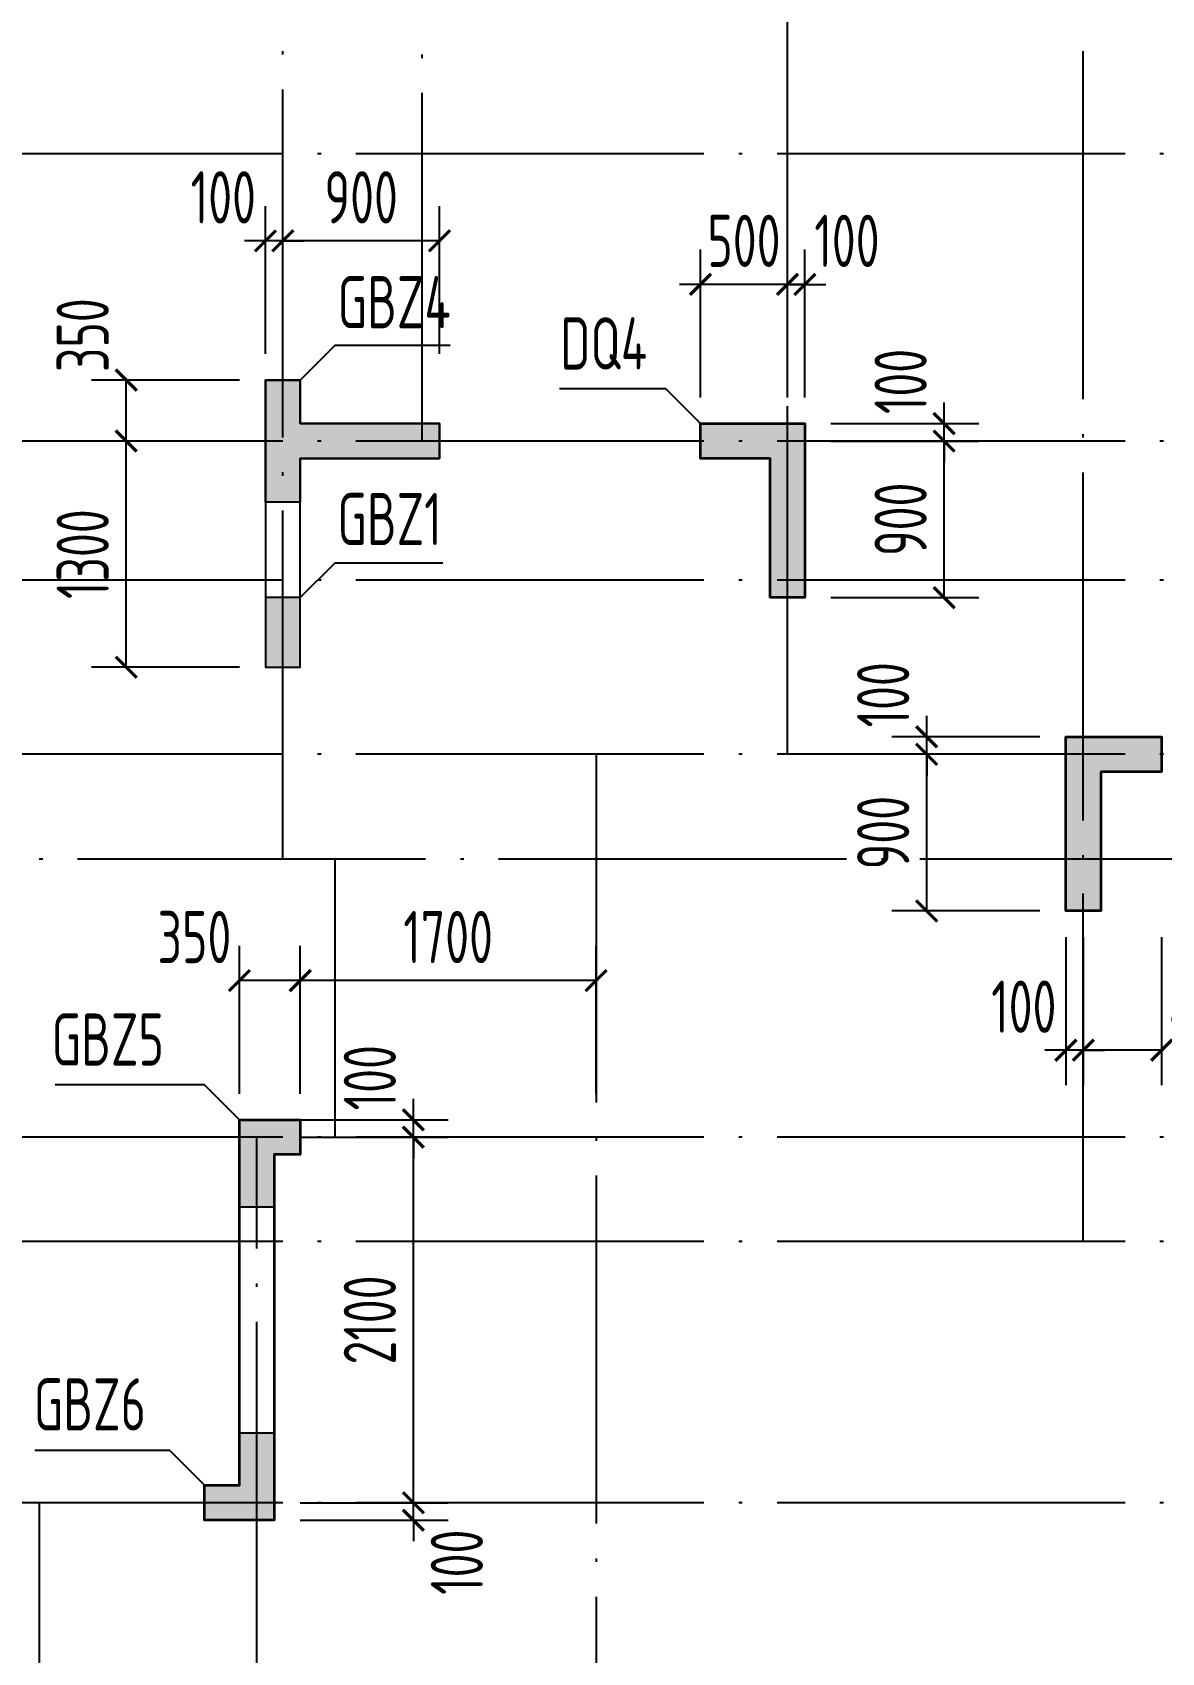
# Model space of a CAD drawing. Extents: x -1058961 to 23600, y -449123 to 2751847.
# Drawn here: x -408163 to -401674, y -249872 to -240563 of the extents above; entities that cross this region are included whole.
import ezdxf
from ezdxf.enums import TextEntityAlignment as Align

# ---------------------------------------------------------------- set-up
doc = ezdxf.new("R2010")
doc.units = 0
doc.header["$LTSCALE"] = 1000
doc.linetypes.add('DOTE', pattern=[2.42, 2, -0.2, 0.02, -0.2])
doc.layers.get('0').update_dxf_attribs({"linetype": 'CONTINUOUS'})
doc.layers.get('DEFPOINTS').update_dxf_attribs({"linetype": 'CONTINUOUS'})
for name, color, linetype in [('A-DOTE', 10, 'DOTE'), ('S-Q墙实线', 6, 'CONTINUOUS'), ('S-Q墙标注', 3, 'CONTINUOUS'), ('S-X详图填充', 252, 'CONTINUOUS'), ('S-X详图实线', 4, 'CONTINUOUS'), ('S-Z柱编号', 6, 'CONTINUOUS')]:
    doc.layers.add(name, color=color, linetype=linetype)
doc.styles.add('TSSD_REIN', font='tssdeng.shx', dxfattribs={"width": 0.7, "height": 300, "bigfont": 'tssdchn.shx'})
doc.styles.add('结构文字', font='zstxt.shx', dxfattribs={"width": 0.7, "bigfont": 'zshz.shx'})
doc.dimstyles.new('STRUCK', dxfattribs={"dimtxt": 400, "dimasz": 121, "dimexe": 200, "dimexo": 150, "dimgap": 115, "dimtad": 1, "dimdec": 0, "dimdsep": 46, "dimtxsty": '结构文字', "dimblk": 'ARCHTICK', "dimcen": 400, "dimclrd": 3, "dimclre": 3, "dimclrt": 7, "dimadec": 0, "dimazin": 0, "dimtfac": 1, "dimtdec": 0, "dimtix": 1, "dimtmove": 2, "dimatfit": 3, "dimldrblk": '_DIMX', "dimfxl": 0, "dimtolj": 1, "dimtzin": 0, "dimarcsym": 0})

# ---------------------------------------------------------------- blocks, each defined once
blk = doc.blocks.new('20210726.16395156')
at = {"layer": 'A-DOTE'}
for p, q in [((43500, 13100.3), (43500, 18249.9)), ((44300, 15500), (44300, 18249.9)), ((46400, 13700), (46400, 18249.9)), ((48100, 10900), (48100, 18249.9)), ((55600, 17150), (3600, 17150)), ((55600, 15500), (3600, 15500)), ((55600, 14700), (3600, 14700)), ((55600, 13700), (3600, 13700)), ((45299.8, 13700), (45300, 3600)), ((3600, 13100.3), (55600, 13100.3)), ((43800, 11500), (43800, 13100)), ((55600, 11500), (3600, 11500)), ((43350, 3600.2), (43350, 11500)), ((55600, 10900), (3600, 10900)), ((55600, 9400), (3600, 9400)), ((42100, 9400), (42100, 3600))]:
    blk.add_line(p, q, dxfattribs=at)
blk = doc.blocks.new('_ArchTick')
at = {"color": 0, "linetype": 'ByBlock', "const_width": 0.15}
blk.add_lwpolyline([(-0.5, -0.5), (0.5, 0.5)], dxfattribs=at)
blk = doc.blocks.new('*D814')
at = {"layer": 'DEFPOINTS', "color": 0}
for p in [(-403023.5, -244710.8), (-402223.5, -244710.8), (-402223.5, -245610.8)]:
    blk.add_point(p, dxfattribs=at)
at = {"layer": 'S-Q墙标注', "color": 3, "lineweight": -2}
for p, q in [((-402373.5, -244710.8), (-403223.5, -244710.8)), ((-403023.5, -245610.8), (-403023.5, -244710.8)), ((-402373.5, -245610.8), (-403223.5, -245610.8))]:
    blk.add_line(p, q, dxfattribs=at)
at = {"layer": 'S-Q墙标注', "color": 3, "lineweight": -2, "xscale": 121, "yscale": 121, "zscale": 121}
for p, rotation in [((-403023.5, -244710.8), 90), ((-403023.5, -245610.8), 270)]:
    blk.add_blockref('_ArchTick', p, dxfattribs=dict(at, rotation=rotation))
at = {"layer": 'S-Q墙标注', "color": 7, "insert": (-403273.5, -245160.8), "char_height": 300, "attachment_point": 5, "rotation": 90, "style": 'TSSD_REIN'}
blk.add_mtext('\\A1;900', dxfattribs=at)
blk = doc.blocks.new('_DIMX')
blk.add_line((-150, 0), (150, 0))
at = {"const_width": 50}
blk.add_lwpolyline([(-70, -70), (70, 70)], dxfattribs=at)
blk = doc.blocks.new('*D815')
at = {"layer": 'DEFPOINTS', "color": 0}
for p in [(-403023.5, -244610.8), (-402223.5, -244610.8), (-402223.5, -244710.8)]:
    blk.add_point(p, dxfattribs=at)
at = {"layer": 'S-Q墙标注', "color": 3, "lineweight": -2}
for p, q in [((-403023.5, -244610.8), (-403023.5, -244489.8)), ((-402373.5, -244610.8), (-403223.5, -244610.8)), ((-403023.5, -244710.8), (-403023.5, -244610.8)), ((-402373.5, -244710.8), (-403223.5, -244710.8)), ((-403023.5, -244710.8), (-403023.5, -244831.8))]:
    blk.add_line(p, q, dxfattribs=at)
at = {"layer": 'S-Q墙标注', "color": 3, "lineweight": -2, "xscale": 121, "yscale": 121, "zscale": 121}
for p, rotation in [((-403023.5, -244610.8), 270), ((-403023.5, -244710.8), 90)]:
    blk.add_blockref('_ArchTick', p, dxfattribs=dict(at, rotation=rotation))
at = {"layer": 'S-Q墙标注', "color": 7, "insert": (-403273.5, -244368.8), "char_height": 300, "attachment_point": 5, "rotation": 90, "style": 'TSSD_REIN'}
blk.add_mtext('\\A1;100', dxfattribs=at)
blk = doc.blocks.new('*D816')
at = {"layer": 'DEFPOINTS', "color": 0}
for p in [(-402123.5, -245610.8), (-401673.6, -245610.8), (-402123.5, -246410.8)]:
    blk.add_point(p, dxfattribs=at)
at = {"layer": 'S-Q墙标注', "color": 3, "lineweight": -2}
for p, q in [((-402123.5, -245760.8), (-402123.5, -246610.8)), ((-401673.6, -245760.8), (-401673.6, -246610.8)), ((-401673.6, -246410.8), (-402123.5, -246410.8))]:
    blk.add_line(p, q, dxfattribs=at)
at = {"layer": 'S-Q墙标注', "color": 3, "lineweight": -2, "xscale": 121, "yscale": 121, "zscale": 121, "rotation": 180}
blk.add_blockref('_ArchTick', (-402123.5, -246410.8), dxfattribs=at)
at = {"layer": 'S-Q墙标注', "color": 3, "lineweight": -2, "xscale": 121, "yscale": 121, "zscale": 121}
blk.add_blockref('_ArchTick', (-401673.6, -246410.8), dxfattribs=at)
at = {"layer": 'S-Q墙标注', "color": 7, "insert": (-401415.5, -246160.8), "char_height": 300, "attachment_point": 5, "style": 'TSSD_REIN'}
blk.add_mtext('\\A1;450', dxfattribs=at)
blk = doc.blocks.new('*D817')
at = {"layer": 'DEFPOINTS', "color": 0}
for p in [(-402223.5, -245610.8), (-402123.5, -245610.8), (-402223.5, -246410.8)]:
    blk.add_point(p, dxfattribs=at)
at = {"layer": 'S-Q墙标注', "color": 3, "lineweight": -2}
for p, q in [((-402223.5, -245760.8), (-402223.5, -246610.8)), ((-402123.5, -245760.8), (-402123.5, -246610.8)), ((-402223.5, -246410.8), (-402344.5, -246410.8)), ((-402123.5, -246410.8), (-402223.5, -246410.8)), ((-402123.5, -246410.8), (-402002.5, -246410.8))]:
    blk.add_line(p, q, dxfattribs=at)
at = {"layer": 'S-Q墙标注', "color": 3, "lineweight": -2, "xscale": 121, "yscale": 121, "zscale": 121}
blk.add_blockref('_ArchTick', (-402223.5, -246410.8), dxfattribs=at)
at = {"layer": 'S-Q墙标注', "color": 3, "lineweight": -2, "xscale": 121, "yscale": 121, "zscale": 121, "rotation": 180}
blk.add_blockref('_ArchTick', (-402123.5, -246410.8), dxfattribs=at)
at = {"layer": 'S-Q墙标注', "color": 7, "insert": (-402465.4, -246160.8), "char_height": 300, "attachment_point": 5, "style": 'TSSD_REIN'}
blk.add_mtext('\\A1;100', dxfattribs=at)
blk = doc.blocks.new('*D818')
at = {"layer": 'DEFPOINTS', "color": 0}
for p in [(-403723.5, -242910.8), (-402923.5, -242910.8), (-403723.5, -243810.8)]:
    blk.add_point(p, dxfattribs=at)
at = {"layer": 'S-Q墙标注', "color": 3, "lineweight": -2}
for p, q in [((-403573.5, -242910.8), (-402723.5, -242910.8)), ((-402923.5, -243810.8), (-402923.5, -242910.8)), ((-403573.5, -243810.8), (-402723.5, -243810.8))]:
    blk.add_line(p, q, dxfattribs=at)
at = {"layer": 'S-Q墙标注', "color": 3, "lineweight": -2, "xscale": 121, "yscale": 121, "zscale": 121}
for p, rotation in [((-402923.5, -242910.8), 90), ((-402923.5, -243810.8), 270)]:
    blk.add_blockref('_ArchTick', p, dxfattribs=dict(at, rotation=rotation))
at = {"layer": 'S-Q墙标注', "color": 7, "insert": (-403173.5, -243360.8), "char_height": 300, "attachment_point": 5, "rotation": 90, "style": 'TSSD_REIN'}
blk.add_mtext('\\A1;900', dxfattribs=at)
blk = doc.blocks.new('*D819')
at = {"layer": 'DEFPOINTS', "color": 0}
for p in [(-403723.5, -242810.8), (-402923.5, -242810.8), (-403723.5, -242910.8)]:
    blk.add_point(p, dxfattribs=at)
at = {"layer": 'S-Q墙标注', "color": 3, "lineweight": -2}
for p, q in [((-402923.5, -242810.8), (-402923.5, -242689.8)), ((-403573.5, -242810.8), (-402723.5, -242810.8)), ((-402923.5, -242910.8), (-402923.5, -242810.8)), ((-403573.5, -242910.8), (-402723.5, -242910.8)), ((-402923.5, -242910.8), (-402923.5, -243031.8))]:
    blk.add_line(p, q, dxfattribs=at)
at = {"layer": 'S-Q墙标注', "color": 3, "lineweight": -2, "xscale": 121, "yscale": 121, "zscale": 121}
for p, rotation in [((-402923.5, -242810.8), 270), ((-402923.5, -242910.8), 90)]:
    blk.add_blockref('_ArchTick', p, dxfattribs=dict(at, rotation=rotation))
at = {"layer": 'S-Q墙标注', "color": 7, "insert": (-403173.5, -242568.8), "char_height": 300, "attachment_point": 5, "rotation": 90, "style": 'TSSD_REIN'}
blk.add_mtext('\\A1;100', dxfattribs=at)
blk = doc.blocks.new('*D820')
at = {"layer": 'DEFPOINTS', "color": 0}
for p in [(-403823.5, -242010.8), (-403823.5, -242810.8), (-403723.5, -242810.8)]:
    blk.add_point(p, dxfattribs=at)
at = {"layer": 'S-Q墙标注', "color": 3, "lineweight": -2}
for p, q in [((-403823.5, -242660.8), (-403823.5, -241810.8)), ((-403723.5, -242660.8), (-403723.5, -241810.8)), ((-403823.5, -242010.8), (-403944.5, -242010.8)), ((-403723.5, -242010.8), (-403823.5, -242010.8)), ((-403723.5, -242010.8), (-403602.5, -242010.8))]:
    blk.add_line(p, q, dxfattribs=at)
at = {"layer": 'S-Q墙标注', "color": 3, "lineweight": -2, "xscale": 121, "yscale": 121, "zscale": 121}
blk.add_blockref('_ArchTick', (-403823.5, -242010.8), dxfattribs=at)
at = {"layer": 'S-Q墙标注', "color": 3, "lineweight": -2, "xscale": 121, "yscale": 121, "zscale": 121, "rotation": 180}
blk.add_blockref('_ArchTick', (-403723.5, -242010.8), dxfattribs=at)
at = {"layer": 'S-Q墙标注', "color": 7, "insert": (-403481.6, -241760.8), "char_height": 300, "attachment_point": 5, "style": 'TSSD_REIN'}
blk.add_mtext('\\A1;100', dxfattribs=at)
blk = doc.blocks.new('*D821')
at = {"layer": 'DEFPOINTS', "color": 0}
for p in [(-404323.4, -242010.8), (-404323.4, -242810.8), (-403823.5, -242810.8)]:
    blk.add_point(p, dxfattribs=at)
at = {"layer": 'S-Q墙标注', "color": 3, "lineweight": -2}
for p, q in [((-404323.4, -242660.8), (-404323.4, -241810.8)), ((-403823.5, -242660.8), (-403823.5, -241810.8)), ((-404323.4, -242010.8), (-404444.4, -242010.8)), ((-403823.5, -242010.8), (-404323.4, -242010.8)), ((-403823.5, -242010.8), (-403702.5, -242010.8))]:
    blk.add_line(p, q, dxfattribs=at)
at = {"layer": 'S-Q墙标注', "color": 3, "lineweight": -2, "xscale": 121, "yscale": 121, "zscale": 121}
blk.add_blockref('_ArchTick', (-404323.4, -242010.8), dxfattribs=at)
at = {"layer": 'S-Q墙标注', "color": 3, "lineweight": -2, "xscale": 121, "yscale": 121, "zscale": 121, "rotation": 180}
blk.add_blockref('_ArchTick', (-403823.5, -242010.8), dxfattribs=at)
at = {"layer": 'S-Q墙标注', "color": 7, "insert": (-404073.5, -241760.8), "char_height": 300, "attachment_point": 5, "style": 'TSSD_REIN'}
blk.add_mtext('\\A1;500', dxfattribs=at)
blk = doc.blocks.new('*D822')
at = {"layer": 'DEFPOINTS', "color": 0}
for p in [(-406773.5, -249010.8), (-405973.5, -249010.8), (-406773.5, -249110.8)]:
    blk.add_point(p, dxfattribs=at)
at = {"layer": 'S-Q墙标注', "color": 3, "lineweight": -2}
for p, q in [((-405973.5, -249010.8), (-405973.5, -248889.8)), ((-406623.5, -249010.8), (-405773.5, -249010.8)), ((-405973.5, -249110.8), (-405973.5, -249010.8)), ((-406623.5, -249110.8), (-405773.5, -249110.8)), ((-405973.5, -249110.8), (-405973.5, -249231.8))]:
    blk.add_line(p, q, dxfattribs=at)
at = {"layer": 'S-Q墙标注', "color": 3, "lineweight": -2, "xscale": 121, "yscale": 121, "zscale": 121}
for p, rotation in [((-405973.5, -249010.8), 270), ((-405973.5, -249110.8), 90)]:
    blk.add_blockref('_ArchTick', p, dxfattribs=dict(at, rotation=rotation))
at = {"layer": 'S-Q墙标注', "color": 7, "insert": (-405723.5, -249352.7), "char_height": 300, "attachment_point": 5, "rotation": 90, "style": 'TSSD_REIN'}
blk.add_mtext('\\A1;100', dxfattribs=at)
blk = doc.blocks.new('*D823')
at = {"layer": 'DEFPOINTS', "color": 0}
for p in [(-406773.5, -246910.8), (-405973.5, -246910.8), (-406773.5, -249010.8)]:
    blk.add_point(p, dxfattribs=at)
at = {"layer": 'S-Q墙标注', "color": 3, "lineweight": -2}
for p, q in [((-406623.5, -246910.8), (-405773.5, -246910.8)), ((-405973.5, -249010.8), (-405973.5, -246910.8)), ((-406623.5, -249010.8), (-405773.5, -249010.8))]:
    blk.add_line(p, q, dxfattribs=at)
at = {"layer": 'S-Q墙标注', "color": 3, "lineweight": -2, "xscale": 121, "yscale": 121, "zscale": 121}
for p, rotation in [((-405973.5, -246910.8), 90), ((-405973.5, -249010.8), 270)]:
    blk.add_blockref('_ArchTick', p, dxfattribs=dict(at, rotation=rotation))
at = {"layer": 'S-Q墙标注', "color": 7, "insert": (-406223.5, -247960.8), "char_height": 300, "attachment_point": 5, "rotation": 90, "style": 'TSSD_REIN'}
blk.add_mtext('\\A1;2100', dxfattribs=at)
blk = doc.blocks.new('*D824')
at = {"layer": 'DEFPOINTS', "color": 0}
for p in [(-406773.5, -246810.8), (-405973.5, -246810.8), (-406773.5, -246910.8)]:
    blk.add_point(p, dxfattribs=at)
at = {"layer": 'S-Q墙标注', "color": 3, "lineweight": -2}
for p, q in [((-405973.5, -246810.8), (-405973.5, -246689.8)), ((-406623.5, -246810.8), (-405773.5, -246810.8)), ((-405973.5, -246910.8), (-405973.5, -246810.8)), ((-406623.5, -246910.8), (-405773.5, -246910.8)), ((-405973.5, -246910.8), (-405973.5, -247031.8))]:
    blk.add_line(p, q, dxfattribs=at)
at = {"layer": 'S-Q墙标注', "color": 3, "lineweight": -2, "xscale": 121, "yscale": 121, "zscale": 121}
for p, rotation in [((-405973.5, -246810.8), 270), ((-405973.5, -246910.8), 90)]:
    blk.add_blockref('_ArchTick', p, dxfattribs=dict(at, rotation=rotation))
at = {"layer": 'S-Q墙标注', "color": 7, "insert": (-406223.5, -246568.8), "char_height": 300, "attachment_point": 5, "rotation": 90, "style": 'TSSD_REIN'}
blk.add_mtext('\\A1;100', dxfattribs=at)
blk = doc.blocks.new('*D1030')
at = {"layer": 'DEFPOINTS', "color": 0}
for p in [(-406973.5, -246010.8), (-406973.5, -246810.8), (-406623.5, -246810.8)]:
    blk.add_point(p, dxfattribs=at)
at = {"layer": 'S-Q墙标注', "color": 3, "lineweight": -2}
for p, q in [((-406973.5, -246660.8), (-406973.5, -245810.8)), ((-406623.5, -246660.8), (-406623.5, -245810.8)), ((-406623.5, -246010.8), (-406973.5, -246010.8))]:
    blk.add_line(p, q, dxfattribs=at)
at = {"layer": 'S-Q墙标注', "color": 3, "lineweight": -2, "xscale": 121, "yscale": 121, "zscale": 121, "rotation": 180}
blk.add_blockref('_ArchTick', (-406973.5, -246010.8), dxfattribs=at)
at = {"layer": 'S-Q墙标注', "color": 3, "lineweight": -2, "xscale": 121, "yscale": 121, "zscale": 121}
blk.add_blockref('_ArchTick', (-406623.5, -246010.8), dxfattribs=at)
at = {"layer": 'S-Q墙标注', "color": 7, "insert": (-407231.6, -245760.8), "char_height": 300, "attachment_point": 5, "style": 'TSSD_REIN'}
blk.add_mtext('\\A1;350', dxfattribs=at)
blk = doc.blocks.new('*D1031')
at = {"layer": 'DEFPOINTS', "color": 0}
for p in [(-406623.5, -246010.8), (-406623.5, -246810.8), (-404923.7, -246810.8)]:
    blk.add_point(p, dxfattribs=at)
at = {"layer": 'S-Q墙标注', "color": 3, "lineweight": -2}
for p, q in [((-406623.5, -246660.8), (-406623.5, -245810.8)), ((-404923.7, -246660.8), (-404923.7, -245810.8)), ((-404923.7, -246010.8), (-406623.5, -246010.8))]:
    blk.add_line(p, q, dxfattribs=at)
at = {"layer": 'S-Q墙标注', "color": 3, "lineweight": -2, "xscale": 121, "yscale": 121, "zscale": 121, "rotation": 180}
blk.add_blockref('_ArchTick', (-406623.5, -246010.8), dxfattribs=at)
at = {"layer": 'S-Q墙标注', "color": 3, "lineweight": -2, "xscale": 121, "yscale": 121, "zscale": 121}
blk.add_blockref('_ArchTick', (-404923.7, -246010.8), dxfattribs=at)
at = {"layer": 'S-Q墙标注', "color": 7, "insert": (-405773.6, -245760.8), "char_height": 300, "attachment_point": 5, "style": 'TSSD_REIN'}
blk.add_mtext('\\A1;1700', dxfattribs=at)
blk = doc.blocks.new('*D1248')
at = {"layer": 'DEFPOINTS', "color": 0}
for p in [(-407623.5, -242910.8), (-406823.5, -242910.8), (-406823.5, -244210.8)]:
    blk.add_point(p, dxfattribs=at)
at = {"layer": 'S-Q墙标注', "color": 3, "lineweight": -2}
for p, q in [((-406973.5, -242910.8), (-407823.5, -242910.8)), ((-407623.5, -244210.8), (-407623.5, -242910.8)), ((-406973.5, -244210.8), (-407823.5, -244210.8))]:
    blk.add_line(p, q, dxfattribs=at)
at = {"layer": 'S-Q墙标注', "color": 3, "lineweight": -2, "xscale": 121, "yscale": 121, "zscale": 121}
for p, rotation in [((-407623.5, -242910.8), 90), ((-407623.5, -244210.8), 270)]:
    blk.add_blockref('_ArchTick', p, dxfattribs=dict(at, rotation=rotation))
at = {"layer": 'S-Q墙标注', "color": 7, "insert": (-407873.5, -243560.8), "char_height": 300, "attachment_point": 5, "rotation": 90, "style": 'TSSD_REIN'}
blk.add_mtext('\\A1;1300', dxfattribs=at)
blk = doc.blocks.new('*D1249')
at = {"layer": 'DEFPOINTS', "color": 0}
for p in [(-407623.5, -242560.8), (-406823.5, -242560.8), (-406823.5, -242910.8)]:
    blk.add_point(p, dxfattribs=at)
at = {"layer": 'S-Q墙标注', "color": 3, "lineweight": -2}
for p, q in [((-406973.5, -242560.8), (-407823.5, -242560.8)), ((-407623.5, -242910.8), (-407623.5, -242560.8)), ((-406973.5, -242910.8), (-407823.5, -242910.8))]:
    blk.add_line(p, q, dxfattribs=at)
at = {"layer": 'S-Q墙标注', "color": 3, "lineweight": -2, "xscale": 121, "yscale": 121, "zscale": 121}
for p, rotation in [((-407623.5, -242560.8), 90), ((-407623.5, -242910.8), 270)]:
    blk.add_blockref('_ArchTick', p, dxfattribs=dict(at, rotation=rotation))
at = {"layer": 'S-Q墙标注', "color": 7, "insert": (-407873.5, -242302.7), "char_height": 300, "attachment_point": 5, "rotation": 90, "style": 'TSSD_REIN'}
blk.add_mtext('\\A1;350', dxfattribs=at)
blk = doc.blocks.new('*D1250')
at = {"layer": 'DEFPOINTS', "color": 0}
for p in [(-406723.5, -241760.8), (-406723.5, -242560.8), (-405823.4, -242560.8)]:
    blk.add_point(p, dxfattribs=at)
at = {"layer": 'S-Q墙标注', "color": 3, "lineweight": -2}
for p, q in [((-406723.5, -242410.8), (-406723.5, -241560.8)), ((-405823.4, -242410.8), (-405823.4, -241560.8)), ((-405823.4, -241760.8), (-406723.5, -241760.8))]:
    blk.add_line(p, q, dxfattribs=at)
at = {"layer": 'S-Q墙标注', "color": 3, "lineweight": -2, "xscale": 121, "yscale": 121, "zscale": 121, "rotation": 180}
blk.add_blockref('_ArchTick', (-406723.5, -241760.8), dxfattribs=at)
at = {"layer": 'S-Q墙标注', "color": 3, "lineweight": -2, "xscale": 121, "yscale": 121, "zscale": 121}
blk.add_blockref('_ArchTick', (-405823.4, -241760.8), dxfattribs=at)
at = {"layer": 'S-Q墙标注', "color": 7, "insert": (-406273.4, -241510.8), "char_height": 300, "attachment_point": 5, "style": 'TSSD_REIN'}
blk.add_mtext('\\A1;900', dxfattribs=at)
blk = doc.blocks.new('*D1251')
at = {"layer": 'DEFPOINTS', "color": 0}
for p in [(-406823.5, -241760.8), (-406823.5, -242560.8), (-406723.5, -242560.8)]:
    blk.add_point(p, dxfattribs=at)
at = {"layer": 'S-Q墙标注', "color": 3, "lineweight": -2}
for p, q in [((-406823.5, -242410.8), (-406823.5, -241560.8)), ((-406723.5, -242410.8), (-406723.5, -241560.8)), ((-406823.5, -241760.8), (-406944.5, -241760.8)), ((-406723.5, -241760.8), (-406823.5, -241760.8)), ((-406723.5, -241760.8), (-406602.5, -241760.8))]:
    blk.add_line(p, q, dxfattribs=at)
at = {"layer": 'S-Q墙标注', "color": 3, "lineweight": -2, "xscale": 121, "yscale": 121, "zscale": 121}
blk.add_blockref('_ArchTick', (-406823.5, -241760.8), dxfattribs=at)
at = {"layer": 'S-Q墙标注', "color": 3, "lineweight": -2, "xscale": 121, "yscale": 121, "zscale": 121, "rotation": 180}
blk.add_blockref('_ArchTick', (-406723.5, -241760.8), dxfattribs=at)
at = {"layer": 'S-Q墙标注', "color": 7, "insert": (-407065.4, -241510.8), "char_height": 300, "attachment_point": 5, "style": 'TSSD_REIN'}
blk.add_mtext('\\A1;100', dxfattribs=at)

msp = doc.modelspace()

# ---------------------------------------------------------------- hatches: boundary and pattern name
at = {"layer": 'S-X详图填充'}
h = msp.add_hatch(color=256, dxfattribs=at)
h.dxf.hatch_style = 1
h.paths.add_polyline_path([(-406623.49, -243261.23), (-406823.49, -243261.23), (-406823.49, -242560.77), (-406623.49, -242560.77), (-406623.49, -242810.77), (-405823.37, -242810.77), (-405823.37, -243010.77), (-406623.49, -243010.77)])
h = msp.add_hatch(color=256, dxfattribs=at)
h.dxf.hatch_style = 1
h.paths.add_polyline_path([(-403723.5, -242810.77), (-404323.41, -242810.77), (-404323.41, -243010.77), (-403923.5, -243010.77), (-403923.5, -243810.77), (-403723.5, -243810.77)])
h = msp.add_hatch(color=256, dxfattribs=at)
h.dxf.hatch_style = 1
h.paths.add_polyline_path([(-406623.49, -243810.77), (-406823.49, -243810.77), (-406823.49, -244210.77), (-406623.49, -244210.77)])
h = msp.add_hatch(color=256, dxfattribs=at)
h.dxf.hatch_style = 1
h.paths.add_polyline_path([(-402223.51, -244610.77), (-402223.51, -245610.77), (-402023.51, -245610.77), (-402023.51, -244810.77), (-401673.59, -244810.77), (-401673.59, -244610.77)])
h = msp.add_hatch(color=256, dxfattribs=at)
h.dxf.hatch_style = 1
h.paths.add_polyline_path([(-406973.5, -247310.77), (-406773.5, -247310.77), (-406773.5, -247010.77), (-406623.5, -247010.77), (-406623.5, -246810.77), (-406973.5, -246810.77)])
h = msp.add_hatch(color=256, dxfattribs=at)
h.dxf.hatch_style = 1
h.paths.add_polyline_path([(-406773.5, -248610.77), (-406973.5, -248610.77), (-406973.5, -248910.77), (-407173.5, -248910.77), (-407173.5, -249110.77), (-406773.5, -249110.77)])

# ---------------------------------------------------------------- linework, layer by layer
at = {"layer": 'S-Q墙实线'}
msp.add_lwpolyline([(-406823.49, -242910.77), (-406823.49, -244210.77), (-406623.49, -244210.77), (-406623.49, -243010.77), (-405823.89, -243010.77), (-405823.89, -242810.77), (-406623.49, -242810.77), (-406623.49, -242560.77), (-406823.49, -242560.77)], close=True, dxfattribs=at)
at = {"layer": 'S-Q墙实线', "lineweight": 35}
for points in [[(-403923.49, -243810.77), (-403923.51, -243010.77), (-404323.42, -243010.77), (-404323.42, -242810.77), (-403723.51, -242810.77), (-403723.49, -243810.77)], [(-402023.52, -244810.77), (-402023.52, -245610.77), (-402223.52, -245610.77), (-402223.52, -244610.77), (-401673.52, -244610.77), (-401673.52, -244810.77)], [(-406973.51, -246810.77), (-406623.5, -246810.77), (-406623.5, -247010.77), (-406773.51, -247010.77), (-406773.51, -247510.77), (-406773.51, -247960.77), (-406773.51, -249110.77), (-407173.51, -249110.77), (-407173.51, -248910.77), (-406973.51, -248910.77), (-406973.51, -247960.77), (-406973.51, -247510.77)]]:
    msp.add_lwpolyline(points, close=True, dxfattribs=at)
at = {"layer": 'S-X详图实线'}
for points in [[(-406623.49, -243261.23), (-406823.49, -243261.23), (-406823.49, -242560.77), (-406623.49, -242560.77), (-406623.49, -242810.77), (-405823.37, -242810.77), (-405823.37, -243010.77), (-406623.49, -243010.77), (-406623.49, -243010.77)], [(-403723.5, -242810.77), (-404323.41, -242810.77), (-404323.41, -243010.77), (-403923.5, -243010.77), (-403923.5, -243810.77), (-403723.5, -243810.77), (-403723.5, -242810.77)], [(-406623.49, -243810.77), (-406823.49, -243810.77), (-406823.49, -244210.77), (-406623.49, -244210.77), (-406623.49, -243810.77)], [(-402223.51, -244610.77), (-402223.51, -245610.77), (-402023.51, -245610.77), (-402023.51, -244810.77), (-401673.59, -244810.77), (-401673.59, -244610.77), (-402223.51, -244610.77)], [(-406973.5, -247310.77), (-406773.5, -247310.77), (-406773.5, -247010.77), (-406623.5, -247010.77), (-406623.5, -246810.77), (-406973.5, -246810.77), (-406973.5, -247310.77)], [(-406773.5, -248610.77), (-406973.5, -248610.77), (-406973.5, -248910.77), (-407173.5, -248910.77), (-407173.5, -249110.77), (-406773.5, -249110.77), (-406773.5, -248610.77)]]:
    msp.add_lwpolyline(points, close=True, dxfattribs=at)
at = {"layer": 'S-Z柱编号', "color": 7}
for points in [[(-406623.49, -242560.77), (-406423.49, -242360.77), (-405761.89, -242360.77)], [(-404323.41, -242810.77), (-404523.41, -242610.77), (-405134.18, -242610.77)], [(-406623.5, -243810.77), (-406423.5, -243610.77), (-405803.41, -243610.77)], [(-406973.49, -246810.77), (-407173.49, -246610.77), (-408031.48, -246610.77)], [(-407173.49, -248910.77), (-407373.49, -248710.77), (-408148.82, -248710.77)]]:
    msp.add_lwpolyline(points, dxfattribs=at)

# ---------------------------------------------------------------- block references
at = {"layer": 'A-DOTE'}
msp.add_blockref('20210726.16395156', (-450223.49, -258410.82), dxfattribs=at)

# ---------------------------------------------------------------- texts
at = {"layer": 'S-Z柱编号', "color": 7, "style": 'TSSD_REIN', "width": 0.7}
for s, p in [('GBZ4', (-406408.81, -242353.02)), ('DQ4', (-405128.42, -242589.94)), ('GBZ1', (-406410.17, -243599.06)), ('GBZ5', (-408052.15, -246589.55)), ('GBZ6', (-408154.74, -248685.79))]:
    msp.add_text(s, height=300, dxfattribs=at).set_placement(p, align=Align.BOTTOM_LEFT)

# ---------------------------------------------------------------- dimensions: what is measured, and where the dimension line sits
at = {"layer": 'S-Q墙标注'}
for base, p1, p2, angle, picture, middle in [((-406823.49, -241760.77), (-406723.48, -242560.77), (-406823.49, -242560.77), 180, '*D1251', (-407065.42, -241510.77)), ((-403823.49, -242010.77), (-403723.49, -242810.77), (-403823.49, -242810.77), 180, '*D820', (-403481.57, -241760.77)), ((-407623.49, -242560.77), (-406823.49, -242910.77), (-406823.49, -242560.77), 90, '*D1249', (-407873.49, -242302.69)), ((-402923.49, -242810.77), (-403723.49, -242910.77), (-403723.49, -242810.77), 90, '*D819', (-403173.49, -242568.85)), ((-403023.5, -244610.77), (-402223.5, -244710.77), (-402223.5, -244610.77), 90, '*D815', (-403273.5, -244368.85)), ((-406973.49, -246010.77), (-406623.49, -246810.77), (-406973.49, -246810.77), 180, '*D1030', (-407231.57, -245760.77)), ((-402223.5, -246410.77), (-402123.49, -245610.77), (-402223.5, -245610.77), 180, '*D817', (-402465.43, -246160.77)), ((-402123.49, -246410.77), (-401673.59, -245610.77), (-402123.49, -245610.77), 180, '*D816', (-401415.51, -246160.77)), ((-405973.51, -246810.77), (-406773.51, -246910.77), (-406773.51, -246810.77), 90, '*D824', (-406223.51, -246568.85)), ((-405973.51, -249010.77), (-406773.51, -249110.77), (-406773.51, -249010.77), 90, '*D822', (-405723.51, -249352.69))]:
    dim = msp.add_linear_dim(base=base, p1=p1, p2=p2, angle=angle, dimstyle='STRUCK', override={"dimtxt": 300, "dimgap": 100, "dimtxsty": 'TSSD_REIN'}, dxfattribs=at)
    dim.commit()
    dim.dimension.update_dxf_attribs({"geometry": picture, "text_midpoint": middle, "dimtype": 160})
for base, p1, p2, angle, picture, middle in [((-406723.48, -241760.77), (-405823.37, -242560.77), (-406723.48, -242560.77), 180, '*D1250', (-406273.43, -241510.77)), ((-404323.41, -242010.77), (-403823.49, -242810.77), (-404323.41, -242810.77), 180, '*D821', (-404073.45, -241760.77)), ((-407623.49, -242910.77), (-406823.49, -244210.77), (-406823.49, -242910.77), 90, '*D1248', (-407873.49, -243560.77)), ((-402923.49, -242910.77), (-403723.49, -243810.77), (-403723.49, -242910.77), 90, '*D818', (-403173.49, -243360.77)), ((-403023.5, -244710.77), (-402223.5, -245610.77), (-402223.5, -244710.77), 90, '*D814', (-403273.5, -245160.77)), ((-406623.49, -246010.77), (-404923.68, -246810.77), (-406623.49, -246810.77), 180, '*D1031', (-405773.59, -245760.77)), ((-405973.51, -246910.77), (-406773.51, -249010.77), (-406773.51, -246910.77), 90, '*D823', (-406223.51, -247960.77))]:
    dim = msp.add_linear_dim(base=base, p1=p1, p2=p2, angle=angle, dimstyle='STRUCK', override={"dimtxt": 300, "dimgap": 100, "dimtxsty": 'TSSD_REIN'}, dxfattribs=at)
    dim.commit()
    dim.dimension.update_dxf_attribs({"geometry": picture, "text_midpoint": middle})

doc.saveas('drawing.dxf')
